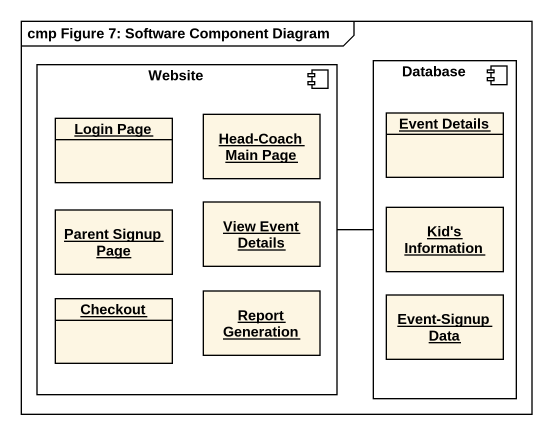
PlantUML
@startuml
mainframe cmp Figure 7: Software Component Diagram
hide circle
hide empty members
component Website {
  object "Login Page" as Login_Page
  object "Head-Coach Main Page" as Head_Coach_Main_Page
  object "Parent Signup Page" as Parent_Signup_Page
  object "View Event Details" as View_Event_Details
  object Checkout
  object "Report Generation" as Report_Generation
}
component "Database" as Database_ {
  object "Event Details" as Event_Details
  object "Kid's Information" as Kid_s_Information
  object "Event-Signup Data" as Event_Signup_Data
}
Website -right- Database_
@enduml
